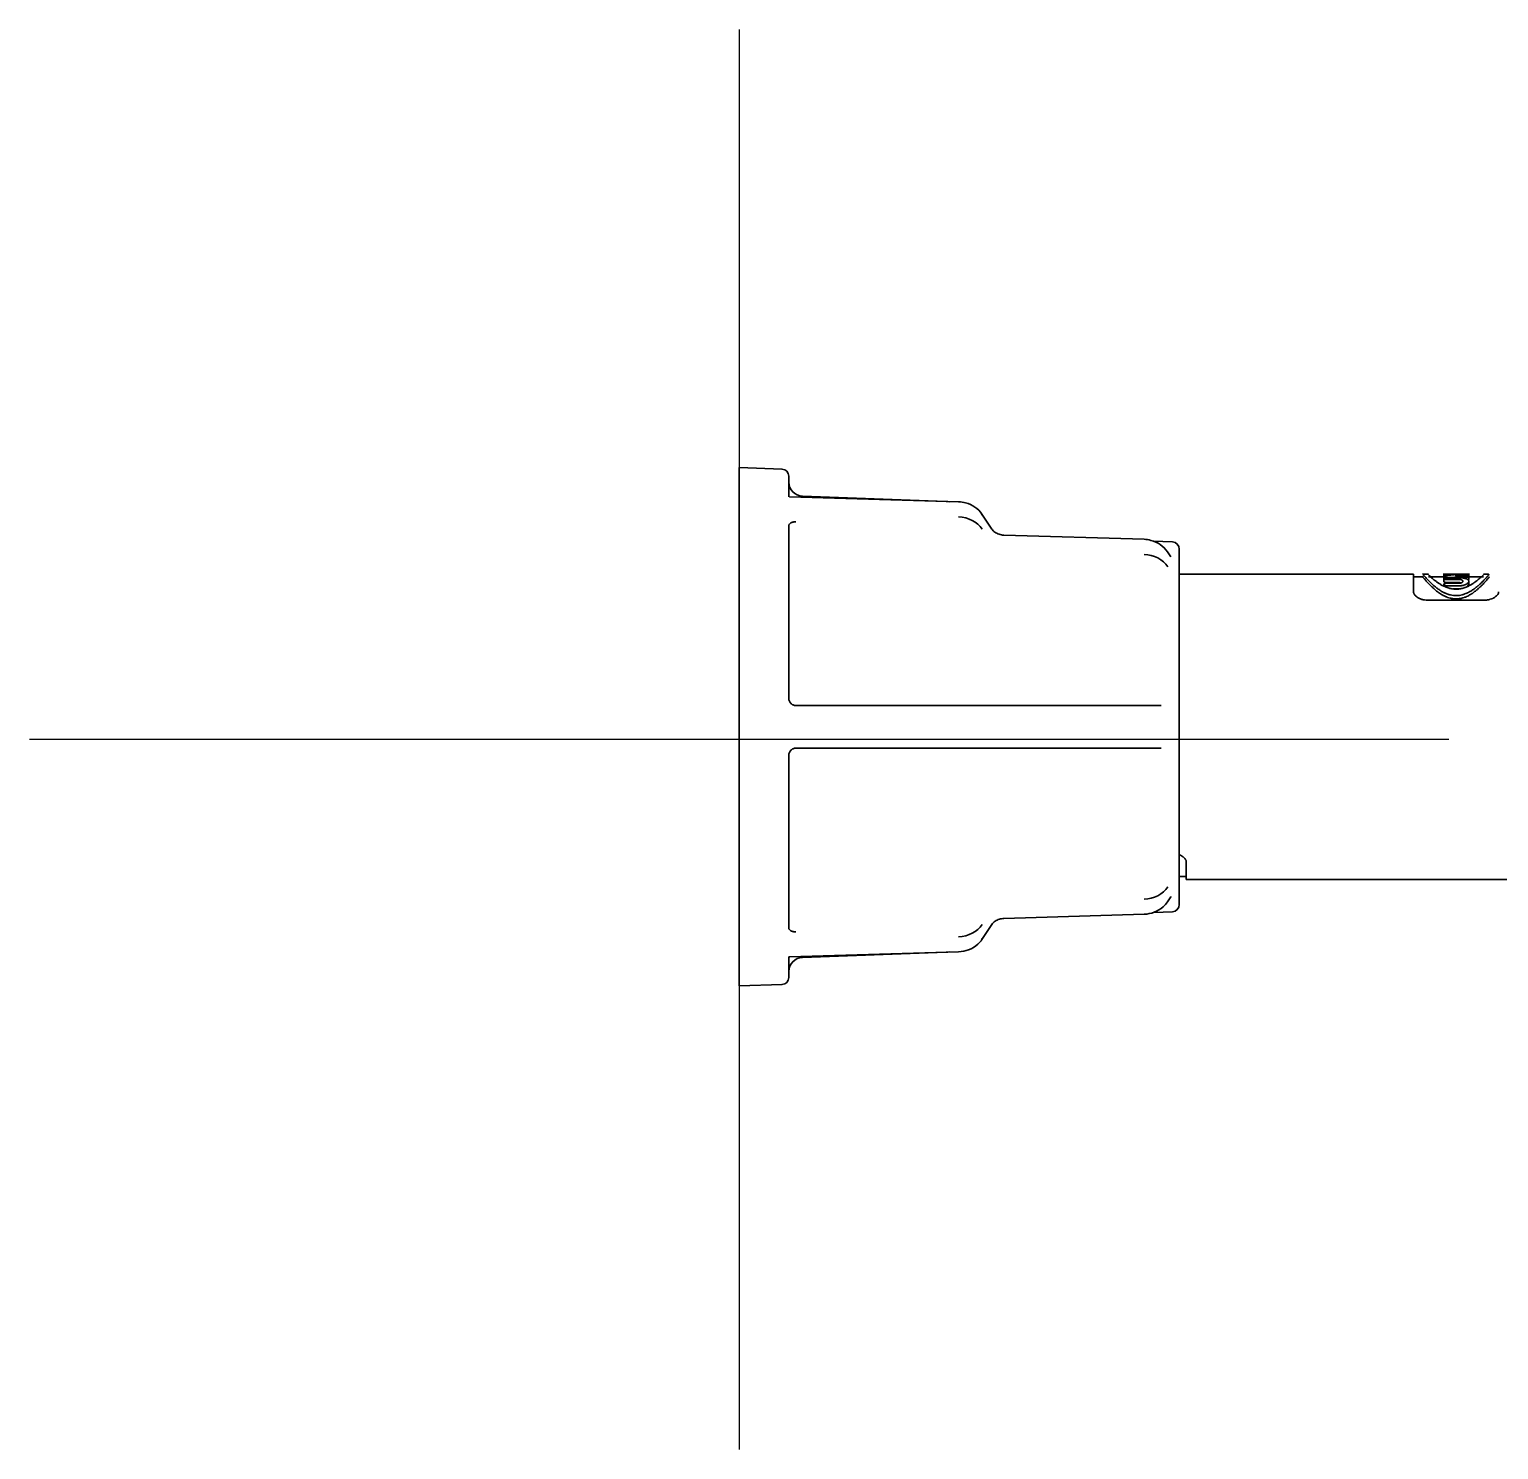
# Model space of a CAD drawing. Header units: inches. Extents: x 885 to 6823, y 710 to 5493.
# Drawn here: x 4063 to 4166.5, y 2226 to 2326 of the extents above; entities that cross this region are included whole.
import ezdxf

# ---------------------------------------------------------------- set-up
doc = ezdxf.new("R2010")
doc.units = ezdxf.units.IN
doc.layers.add('1', color=7, linetype='Continuous', true_color=0xffffff)

# ---------------------------------------------------------------- blocks, each defined once
blk = doc.blocks.new('A$C773D0E90')
at = {"color": 4}
for p, q in [((0, 50), (0, -50)), ((-50, 0), (50, 0))]:
    blk.add_line(p, q, dxfattribs=at)

msp = doc.modelspace()

# ---------------------------------------------------------------- linework, layer by layer
at = {"layer": '1', "color": 7, "linetype": 'Continuous', "lineweight": 35}
for p, q in [((4113.04, 2258.61), (4113.04, 2295.11)), ((4116.06, 2295), (4113.04, 2295.11)), ((4116.54, 2294.5), (4116.54, 2293.04)), ((4116.58, 2293.06), (4116.54, 2293.09)), ((4128.5, 2292.7), (4116.58, 2293.06)), ((4127.63, 2292.73), (4117.5, 2293.09)), ((4130.16, 2291.76), (4130.14, 2291.82)), ((4130.84, 2290.78), (4130.14, 2291.82)), ((4116.54, 2278.86), (4116.54, 2291.04)), ((4141.56, 2290.06), (4131.69, 2290.35)), ((4143.56, 2289.87), (4142.2, 2289.92)), ((4143.23, 2289.12), (4143.21, 2289.18)), ((4143.45, 2288.82), (4143.21, 2289.18)), ((4143.46, 2288.82), (4143.45, 2288.82)), ((4144.04, 2289.37), (4144.04, 2264.34)), ((4160.54, 2287.61), (4144.04, 2287.61)), ((4160.54, 2287.61), (4160.54, 2286.37)), ((4161.26, 2287.41), (4160.54, 2287.41)), ((4161.61, 2287.61), (4161.2, 2287.61)), ((4162.67, 2287.41), (4161.61, 2287.41)), ((4162.67, 2287.66), (4162.67, 2287.59)), ((4162.67, 2287.59), (4162.67, 2287.43)), ((4162.67, 2287.43), (4162.67, 2287.3)), ((4164.19, 2287.6), (4162.91, 2287.6)), ((4162.91, 2287.57), (4163.57, 2287.57)), ((4162.92, 2287.38), (4164.21, 2287.38)), ((4164.18, 2287.61), (4162.93, 2287.61)), ((4163.43, 2287.6), (4163.69, 2287.6)), ((4164.21, 2287.47), (4163.56, 2287.47)), ((4164.44, 2287.59), (4164.44, 2287.66)), ((4164.44, 2287.43), (4164.44, 2287.59)), ((4164.44, 2287.23), (4164.44, 2287.43)), ((4165.48, 2287.41), (4164.44, 2287.41)), ((4165.82, 2287.61), (4165.47, 2287.61)), ((4162.67, 2287.29), (4162.67, 2287.08)), ((4162.67, 2286.88), (4162.67, 2286.77)), ((4163.82, 2287.34), (4162.91, 2287.34)), ((4162.91, 2287.23), (4163.8, 2287.23)), ((4163.8, 2287.02), (4162.91, 2287.02)), ((4163.8, 2286.97), (4162.91, 2286.97)), ((4162.91, 2286.79), (4163.82, 2286.79)), ((4163.79, 2286.57), (4163.33, 2286.57)), ((4163.93, 2287), (4163.8, 2287.02)), ((4164.44, 2286.9), (4164.35, 2286.73)), ((4164.44, 2286.9), (4164.44, 2287.11)), ((4165.54, 2285.78), (4161.54, 2285.78)), ((4117.04, 2278.36), (4128.48, 2278.36)), ((4128.48, 2278.36), (4129.73, 2278.36)), ((4129.73, 2278.36), (4130.42, 2278.36)), ((4130.21, 2278.36), (4130.29, 2278.36)), ((4130.42, 2278.36), (4131.67, 2278.36)), ((4131.67, 2278.36), (4141.55, 2278.36)), ((4141.55, 2278.36), (4142.76, 2278.36)), ((4128.48, 2275.36), (4117.04, 2275.36)), ((4128.48, 2275.36), (4129.73, 2275.36)), ((4129.73, 2275.36), (4130.42, 2275.36)), ((4130.3, 2275.36), (4130.21, 2275.36)), ((4130.42, 2275.36), (4131.67, 2275.36)), ((4131.67, 2275.36), (4141.55, 2275.36)), ((4141.55, 2275.36), (4142.76, 2275.36)), ((4116.54, 2262.67), (4116.54, 2274.86)), ((4144.54, 2267.34), (4144.54, 2266.11)), ((4144.04, 2266.31), (4144.54, 2266.31)), ((4144.54, 2266.11), (4169.54, 2266.11)), ((4143.21, 2264.53), (4143.45, 2264.89)), ((4143.21, 2264.53), (4143.23, 2264.59)), ((4143.45, 2264.89), (4143.46, 2264.9)), ((4131.69, 2263.36), (4141.56, 2263.66)), ((4142.26, 2263.79), (4143.56, 2263.84)), ((4130.14, 2261.89), (4130.84, 2262.93)), ((4130.14, 2261.89), (4130.16, 2261.95)), ((4116.53, 2260.63), (4116.58, 2260.65)), ((4116.54, 2259.21), (4116.54, 2260.67)), ((4116.58, 2260.66), (4128.5, 2261.02)), ((4117.5, 2260.62), (4127.63, 2260.98)), ((4113.04, 2258.61), (4116.06, 2258.71))]:
    msp.add_line(p, q, dxfattribs=at)
for centre, radius, start, end in [((4116.04, 2294.5), 0.5, 0, 88), ((4117.54, 2294.09), 1, 180, 268), ((4127.54, 2290.23), 2.5, 82.6246, 88), ((4143.54, 2289.37), 0.5, 0, 88), ((4143.54, 2264.34), 0.5, 272, 0), ((4117.54, 2259.62), 1, 92, 180), ((4127.54, 2263.48), 2.5, 272, 277.3754), ((4116.04, 2259.21), 0.5, 272, 0)]:
    msp.add_arc(centre, radius, start, end, dxfattribs=at)
for centre, major_axis, ratio, start_param, end_param in [((4128.43, 2289.9), (-2, 0), 0.866025, 3.665191, 4.677482), ((4141.5, 2287.26), (-2, 0), 0.866025, 3.665191, 4.677482), ((4164.65, 2276.86), (11.68, 0), 0.92076, 1.660733, 1.734392), ((4165.27, 2276.86), (11.68, 0), 0.92076, 1.648723, 1.721343), ((4141.5, 2266.45), (-2, 0), 0.866025, 1.605703, 2.617994), ((4128.43, 2263.81), (-2, 0), 0.866025, 1.605703, 2.617994)]:
    msp.add_ellipse(centre, major_axis=major_axis, ratio=ratio, start_param=start_param, end_param=end_param, dxfattribs=at)
for points, knots in [([(4130.14, 2291.82), (4130.01, 2292.03), (4129.68, 2292.36), (4129.07, 2292.63), (4128.67, 2292.69), (4128.5, 2292.7)], [0, 0, 0, 0, 0.375941, 0.748699, 1, 1, 1, 1]), ([(4117.04, 2291.29), (4117.01, 2291.29), (4116.97, 2291.29), (4116.91, 2291.28), (4116.88, 2291.28), (4116.82, 2291.26), (4116.79, 2291.25), (4116.73, 2291.24), (4116.71, 2291.23), (4116.66, 2291.2), (4116.64, 2291.19), (4116.61, 2291.16), (4116.59, 2291.15), (4116.57, 2291.12), (4116.56, 2291.1), (4116.54, 2291.07), (4116.54, 2291.05), (4116.54, 2291.04)], [0, 0, 0, 0, 0.125, 0.125, 0.25, 0.25, 0.375, 0.375, 0.5, 0.5, 0.625, 0.625, 0.75, 0.75, 0.875, 0.875, 1, 1, 1, 1]), ([(4131.69, 2290.35), (4131.57, 2290.36), (4131.34, 2290.4), (4131.03, 2290.56), (4130.9, 2290.7), (4130.84, 2290.78)], [0, 0, 0, 0, 0.323398, 0.659634, 1, 1, 1, 1]), ([(4143.21, 2289.18), (4143.07, 2289.39), (4142.74, 2289.72), (4142.13, 2289.99), (4141.73, 2290.05), (4141.56, 2290.06)], [0, 0, 0, 0, 0.375941, 0.748699, 1, 1, 1, 1]), ([(4161.2, 2287.61), (4161.2, 2287.61), (4161.2, 2287.61), (4161.2, 2287.61), (4161.21, 2287.59), (4161.24, 2287.55), (4161.27, 2287.52), (4161.34, 2287.44), (4161.39, 2287.38), (4161.46, 2287.31), (4161.47, 2287.29), (4161.5, 2287.26), (4161.52, 2287.24), (4161.57, 2287.19), (4161.61, 2287.15), (4161.68, 2287.07), (4161.73, 2287.03), (4161.82, 2286.94), (4161.86, 2286.9), (4161.97, 2286.8), (4162.03, 2286.75), (4162.1, 2286.69), (4162.12, 2286.68), (4162.15, 2286.65), (4162.17, 2286.64), (4162.22, 2286.6), (4162.25, 2286.58), (4162.32, 2286.53), (4162.36, 2286.5), (4162.44, 2286.45), (4162.48, 2286.42), (4162.57, 2286.37), (4162.61, 2286.35), (4162.68, 2286.31), (4162.71, 2286.3), (4162.76, 2286.28), (4162.78, 2286.27), (4162.86, 2286.23), (4162.92, 2286.21), (4163, 2286.18), (4163.03, 2286.17), (4163.08, 2286.16), (4163.09, 2286.16), (4163.13, 2286.15), (4163.14, 2286.14), (4163.22, 2286.13), (4163.29, 2286.11), (4163.43, 2286.1), (4163.5, 2286.1), (4163.6, 2286.1), (4163.63, 2286.1), (4163.69, 2286.1), (4163.7, 2286.1), (4163.74, 2286.11), (4163.76, 2286.11), (4163.84, 2286.12), (4163.91, 2286.14), (4163.98, 2286.16), (4164, 2286.16), (4164.03, 2286.17), (4164.04, 2286.17), (4164.09, 2286.19), (4164.12, 2286.2), (4164.2, 2286.23), (4164.26, 2286.25), (4164.32, 2286.28), (4164.33, 2286.28), (4164.36, 2286.29), (4164.37, 2286.3), (4164.41, 2286.32), (4164.43, 2286.33), (4164.5, 2286.37), (4164.54, 2286.39), (4164.63, 2286.44), (4164.67, 2286.47), (4164.74, 2286.52), (4164.78, 2286.54), (4164.89, 2286.62), (4164.95, 2286.67), (4165.03, 2286.73), (4165.04, 2286.74), (4165.07, 2286.77), (4165.08, 2286.78), (4165.13, 2286.82), (4165.15, 2286.84), (4165.23, 2286.91), (4165.28, 2286.96), (4165.37, 2287.04), (4165.41, 2287.08), (4165.48, 2287.16), (4165.52, 2287.2), (4165.58, 2287.27), (4165.61, 2287.3), (4165.67, 2287.36), (4165.69, 2287.39), (4165.73, 2287.42), (4165.74, 2287.44), (4165.76, 2287.46), (4165.77, 2287.47), (4165.77, 2287.48), (4165.81, 2287.52), (4165.84, 2287.55), (4165.87, 2287.6), (4165.88, 2287.61), (4165.88, 2287.61)], [0, 0, 0, 0, 0.000593, 0.000593, 0.063062, 0.063062, 0.125531, 0.125531, 0.188, 0.188, 0.203617, 0.203617, 0.219234, 0.219234, 0.250469, 0.250469, 0.281703, 0.281703, 0.312937, 0.312937, 0.344172, 0.344172, 0.35198, 0.35198, 0.359789, 0.359789, 0.375406, 0.375406, 0.391023, 0.391023, 0.40664, 0.40664, 0.422258, 0.422258, 0.430066, 0.430066, 0.437875, 0.437875, 0.453492, 0.453492, 0.461301, 0.461301, 0.465205, 0.465205, 0.469109, 0.469109, 0.484726, 0.484726, 0.500344, 0.500344, 0.508152, 0.508152, 0.512056, 0.512056, 0.515961, 0.515961, 0.531578, 0.531578, 0.535482, 0.535482, 0.539387, 0.539387, 0.547195, 0.547195, 0.562812, 0.562812, 0.566717, 0.566717, 0.570621, 0.570621, 0.57843, 0.57843, 0.594047, 0.594047, 0.609664, 0.609664, 0.625281, 0.625281, 0.656515, 0.656515, 0.664324, 0.664324, 0.672133, 0.672133, 0.68775, 0.68775, 0.718984, 0.718984, 0.750219, 0.750219, 0.781453, 0.781453, 0.812687, 0.812687, 0.843922, 0.843922, 0.859539, 0.867348, 0.867348, 0.875156, 0.875156, 0.937625, 0.937625, 1, 1, 1, 1]), ([(4165.88, 2287.41), (4165.88, 2287.41), (4165.88, 2287.41), (4165.87, 2287.39), (4165.85, 2287.36), (4165.84, 2287.35), (4165.82, 2287.32), (4165.81, 2287.32), (4165.79, 2287.3), (4165.78, 2287.29), (4165.74, 2287.23), (4165.69, 2287.18), (4165.61, 2287.09), (4165.58, 2287.05), (4165.51, 2286.98), (4165.48, 2286.94), (4165.4, 2286.86), (4165.36, 2286.82), (4165.29, 2286.75), (4165.27, 2286.73), (4165.22, 2286.69), (4165.19, 2286.66), (4165.11, 2286.59), (4165.06, 2286.54), (4164.94, 2286.44), (4164.87, 2286.39), (4164.76, 2286.31), (4164.73, 2286.28), (4164.67, 2286.24), (4164.65, 2286.23), (4164.61, 2286.2), (4164.59, 2286.19), (4164.52, 2286.15), (4164.48, 2286.13), (4164.39, 2286.08), (4164.34, 2286.05), (4164.26, 2286.02), (4164.23, 2286.01), (4164.19, 2285.99), (4164.18, 2285.99), (4164.15, 2285.98), (4164.14, 2285.97), (4164.06, 2285.95), (4164, 2285.93), (4163.91, 2285.9), (4163.88, 2285.9), (4163.83, 2285.89), (4163.81, 2285.89), (4163.78, 2285.88), (4163.76, 2285.88), (4163.71, 2285.87), (4163.66, 2285.87), (4163.61, 2285.86), (4163.57, 2285.86), (4163.55, 2285.86), (4163.47, 2285.86), (4163.4, 2285.87), (4163.31, 2285.88), (4163.29, 2285.88), (4163.26, 2285.89), (4163.24, 2285.89), (4163.19, 2285.9), (4163.16, 2285.91), (4163.07, 2285.93), (4163.01, 2285.95), (4162.92, 2285.98), (4162.9, 2285.99), (4162.84, 2286.01), (4162.81, 2286.02), (4162.74, 2286.06), (4162.69, 2286.08), (4162.62, 2286.12), (4162.6, 2286.13), (4162.55, 2286.16), (4162.53, 2286.17), (4162.47, 2286.21), (4162.42, 2286.23), (4162.35, 2286.29), (4162.31, 2286.31), (4162.2, 2286.39), (4162.14, 2286.44), (4162.05, 2286.52), (4162.02, 2286.54), (4161.98, 2286.58), (4161.96, 2286.59), (4161.94, 2286.62), (4161.92, 2286.63), (4161.86, 2286.69), (4161.81, 2286.74), (4161.72, 2286.82), (4161.68, 2286.87), (4161.6, 2286.95), (4161.56, 2286.98), (4161.5, 2287.06), (4161.47, 2287.09), (4161.39, 2287.18), (4161.34, 2287.23), (4161.3, 2287.29), (4161.29, 2287.3), (4161.27, 2287.32), (4161.26, 2287.33), (4161.24, 2287.35), (4161.23, 2287.36), (4161.21, 2287.39), (4161.2, 2287.41), (4161.2, 2287.41), (4161.2, 2287.41), (4161.2, 2287.41)], [0, 0, 0, 0, 0.000156, 0.062635, 0.062635, 0.093874, 0.093874, 0.109494, 0.109494, 0.125113, 0.125113, 0.187592, 0.187592, 0.218831, 0.218831, 0.25007, 0.25007, 0.28131, 0.28131, 0.296929, 0.296929, 0.312549, 0.312549, 0.343788, 0.343788, 0.375027, 0.375027, 0.390647, 0.390647, 0.398457, 0.398457, 0.406267, 0.406267, 0.421886, 0.421886, 0.437506, 0.437506, 0.445316, 0.445316, 0.449221, 0.449221, 0.453125, 0.453125, 0.468745, 0.468745, 0.476555, 0.476555, 0.48046, 0.48046, 0.484365, 0.484365, 0.492175, 0.496079, 0.496079, 0.499984, 0.499984, 0.515604, 0.515604, 0.519509, 0.519509, 0.523414, 0.523414, 0.531224, 0.531224, 0.546843, 0.546843, 0.554653, 0.554653, 0.562463, 0.562463, 0.578083, 0.578083, 0.585892, 0.585892, 0.593702, 0.593702, 0.609322, 0.609322, 0.624941, 0.624941, 0.656181, 0.656181, 0.6718, 0.6718, 0.67961, 0.67961, 0.68742, 0.68742, 0.718659, 0.718659, 0.749898, 0.749898, 0.781138, 0.781138, 0.812377, 0.812377, 0.874856, 0.874856, 0.890475, 0.890475, 0.906095, 0.906095, 0.937334, 0.937334, 0.999813, 0.999813, 1, 1, 1, 1]), ([(4165.52, 2287.61), (4165.52, 2287.61), (4165.52, 2287.6), (4165.5, 2287.58), (4165.48, 2287.56), (4165.46, 2287.55), (4165.45, 2287.53), (4165.44, 2287.53), (4165.41, 2287.49), (4165.37, 2287.45), (4165.28, 2287.37), (4165.22, 2287.32), (4165.13, 2287.24), (4165.09, 2287.21), (4165.04, 2287.16), (4165.02, 2287.15), (4164.97, 2287.12), (4164.95, 2287.1), (4164.89, 2287.05), (4164.84, 2287.02), (4164.74, 2286.95), (4164.68, 2286.91), (4164.59, 2286.86), (4164.56, 2286.84), (4164.51, 2286.81), (4164.49, 2286.8), (4164.46, 2286.79), (4164.44, 2286.78), (4164.39, 2286.75), (4164.35, 2286.73), (4164.27, 2286.7), (4164.23, 2286.68), (4164.16, 2286.66), (4164.13, 2286.65), (4164.09, 2286.64), (4164.07, 2286.63), (4164.06, 2286.63), (4164, 2286.61), (4163.95, 2286.6), (4163.87, 2286.58), (4163.83, 2286.58), (4163.79, 2286.57), (4163.76, 2286.57), (4163.75, 2286.56), (4163.67, 2286.56), (4163.62, 2286.55), (4163.53, 2286.55), (4163.5, 2286.55), (4163.44, 2286.55), (4163.41, 2286.56), (4163.33, 2286.56), (4163.27, 2286.57), (4163.21, 2286.58), (4163.19, 2286.59), (4163.17, 2286.59), (4163.15, 2286.59), (4163.11, 2286.6), (4163.09, 2286.61), (4163.02, 2286.63), (4162.97, 2286.64), (4162.9, 2286.67), (4162.88, 2286.67), (4162.84, 2286.69), (4162.82, 2286.7), (4162.76, 2286.72), (4162.72, 2286.74), (4162.64, 2286.78), (4162.61, 2286.79), (4162.54, 2286.83), (4162.51, 2286.85), (4162.45, 2286.88), (4162.42, 2286.9), (4162.36, 2286.94), (4162.33, 2286.95), (4162.28, 2286.99), (4162.26, 2287.01), (4162.21, 2287.04), (4162.18, 2287.06), (4162.12, 2287.11), (4162.07, 2287.14), (4162, 2287.2), (4161.96, 2287.23), (4161.86, 2287.31), (4161.81, 2287.36), (4161.74, 2287.43), (4161.72, 2287.45), (4161.69, 2287.48), (4161.68, 2287.48), (4161.66, 2287.5), (4161.65, 2287.51), (4161.61, 2287.55), (4161.59, 2287.57), (4161.56, 2287.6), (4161.56, 2287.61), (4161.55, 2287.61), (4161.55, 2287.61), (4161.55, 2287.61)], [0, 0, 0, 0, 0.061549, 0.061549, 0.092792, 0.108414, 0.108414, 0.124035, 0.124035, 0.186522, 0.186522, 0.249008, 0.249008, 0.280251, 0.280251, 0.295873, 0.295873, 0.311494, 0.311494, 0.342738, 0.342738, 0.373981, 0.373981, 0.389602, 0.389602, 0.397413, 0.397413, 0.405224, 0.405224, 0.420845, 0.420845, 0.436467, 0.436467, 0.444278, 0.448183, 0.448183, 0.452089, 0.452089, 0.46771, 0.46771, 0.475521, 0.479426, 0.479426, 0.483332, 0.483332, 0.498953, 0.498953, 0.506764, 0.506764, 0.514575, 0.514575, 0.530197, 0.530197, 0.534102, 0.534102, 0.538007, 0.538007, 0.545818, 0.545818, 0.56144, 0.56144, 0.56925, 0.56925, 0.577061, 0.577061, 0.592683, 0.592683, 0.608304, 0.608304, 0.623926, 0.623926, 0.639548, 0.639548, 0.655169, 0.655169, 0.670791, 0.670791, 0.686412, 0.686412, 0.717656, 0.717656, 0.748899, 0.748899, 0.811385, 0.811385, 0.842628, 0.842628, 0.85825, 0.85825, 0.873871, 0.873871, 0.936358, 0.936358, 0.998844, 0.998844, 1, 1, 1, 1]), ([(4162.91, 2287.6), (4162.89, 2287.6), (4162.88, 2287.6), (4162.86, 2287.6), (4162.85, 2287.6), (4162.83, 2287.6), (4162.83, 2287.6), (4162.81, 2287.6), (4162.79, 2287.6), (4162.77, 2287.6), (4162.75, 2287.6), (4162.73, 2287.59), (4162.72, 2287.59), (4162.71, 2287.59), (4162.71, 2287.59), (4162.7, 2287.59), (4162.69, 2287.59), (4162.69, 2287.59), (4162.68, 2287.59), (4162.68, 2287.59), (4162.68, 2287.59), (4162.67, 2287.59), (4162.67, 2287.59), (4162.68, 2287.59), (4162.68, 2287.58), (4162.68, 2287.58), (4162.68, 2287.58), (4162.69, 2287.58), (4162.7, 2287.58), (4162.7, 2287.58), (4162.71, 2287.58), (4162.71, 2287.58), (4162.72, 2287.58), (4162.73, 2287.58), (4162.75, 2287.57), (4162.77, 2287.57), (4162.79, 2287.57), (4162.79, 2287.57), (4162.81, 2287.57), (4162.81, 2287.57), (4162.83, 2287.57), (4162.85, 2287.57), (4162.88, 2287.57), (4162.89, 2287.57), (4162.91, 2287.57)], [0, 0, 0, 0, 0.0625, 0.0625, 0.09375, 0.09375, 0.125, 0.125, 0.1875, 0.1875, 0.25, 0.25, 0.3125, 0.3125, 0.34375, 0.34375, 0.375, 0.40625, 0.40625, 0.4375, 0.4375, 0.5, 0.5, 0.53125, 0.53125, 0.5625, 0.5625, 0.625, 0.625, 0.65625, 0.65625, 0.6875, 0.6875, 0.75, 0.75, 0.8125, 0.8125, 0.84375, 0.84375, 0.875, 0.875, 0.9375, 0.9375, 1, 1, 1, 1]), ([(4162.75, 2287.46), (4162.74, 2287.46), (4162.72, 2287.46), (4162.7, 2287.45), (4162.7, 2287.45), (4162.7, 2287.45), (4162.69, 2287.45), (4162.69, 2287.44), (4162.68, 2287.44), (4162.68, 2287.44), (4162.68, 2287.44), (4162.67, 2287.43), (4162.67, 2287.43), (4162.68, 2287.43), (4162.68, 2287.43), (4162.68, 2287.42), (4162.68, 2287.42), (4162.68, 2287.42), (4162.69, 2287.41), (4162.7, 2287.41), (4162.71, 2287.41), (4162.72, 2287.4), (4162.73, 2287.4), (4162.74, 2287.4), (4162.76, 2287.4), (4162.77, 2287.39), (4162.79, 2287.39), (4162.8, 2287.39), (4162.82, 2287.39), (4162.82, 2287.39), (4162.83, 2287.39), (4162.84, 2287.39), (4162.87, 2287.38), (4162.89, 2287.38), (4162.92, 2287.38)], [0, 0, 0, 0, 0.125, 0.125, 0.15625, 0.15625, 0.1875, 0.1875, 0.25, 0.25, 0.3125, 0.3125, 0.375, 0.375, 0.40625, 0.40625, 0.4375, 0.4375, 0.5, 0.5625, 0.5625, 0.625, 0.625, 0.6875, 0.6875, 0.75, 0.75, 0.8125, 0.8125, 0.84375, 0.84375, 0.875, 0.875, 1, 1, 1, 1]), ([(4162.93, 2287.61), (4162.94, 2287.61), (4162.98, 2287.61), (4163.02, 2287.61), (4163.05, 2287.6), (4163.06, 2287.6), (4163.09, 2287.6), (4163.1, 2287.6), (4163.16, 2287.6), (4163.21, 2287.6), (4163.27, 2287.6), (4163.29, 2287.6), (4163.32, 2287.6), (4163.33, 2287.6), (4163.37, 2287.6), (4163.4, 2287.6), (4163.43, 2287.6)], [0, 0, 0, 0, 0.115566, 0.262972, 0.262972, 0.336675, 0.336675, 0.410377, 0.410377, 0.705189, 0.705189, 0.778892, 0.778892, 0.852594, 0.852594, 1, 1, 1, 1]), ([(4163.56, 2287.47), (4163.55, 2287.47), (4163.54, 2287.47), (4163.53, 2287.47), (4163.53, 2287.47), (4163.52, 2287.47), (4163.52, 2287.47), (4163.51, 2287.47), (4163.51, 2287.47), (4163.5, 2287.48), (4163.5, 2287.48), (4163.5, 2287.48), (4163.5, 2287.48), (4163.5, 2287.48), (4163.51, 2287.48), (4163.51, 2287.48), (4163.51, 2287.48), (4163.51, 2287.48), (4163.52, 2287.48), (4163.52, 2287.48)], [0, 0, 0, 0, 0.125, 0.125, 0.25, 0.25, 0.375, 0.375, 0.5, 0.5, 0.625, 0.625, 0.75, 0.75, 0.8125, 0.8125, 0.875, 0.875, 1, 1, 1, 1]), ([(4163.57, 2287.57), (4163.58, 2287.57), (4163.58, 2287.57), (4163.59, 2287.57), (4163.6, 2287.57), (4163.6, 2287.57), (4163.61, 2287.57), (4163.61, 2287.57), (4163.62, 2287.57), (4163.62, 2287.57), (4163.62, 2287.57), (4163.62, 2287.57), (4163.62, 2287.56), (4163.62, 2287.56), (4163.62, 2287.56), (4163.62, 2287.56), (4163.62, 2287.56), (4163.61, 2287.56), (4163.61, 2287.56), (4163.61, 2287.56)], [0, 0, 0, 0, 0.125, 0.125, 0.25, 0.25, 0.375, 0.375, 0.5, 0.5, 0.625, 0.625, 0.75, 0.75, 0.8125, 0.8125, 0.875, 0.875, 1, 1, 1, 1]), ([(4163.69, 2287.6), (4163.75, 2287.6), (4163.8, 2287.6), (4163.87, 2287.6), (4163.88, 2287.6), (4163.91, 2287.6), (4163.92, 2287.6), (4163.96, 2287.6), (4163.98, 2287.6), (4164.03, 2287.6), (4164.05, 2287.6), (4164.09, 2287.61), (4164.1, 2287.61), (4164.12, 2287.61), (4164.13, 2287.61), (4164.16, 2287.61), (4164.17, 2287.61), (4164.19, 2287.61)], [0, 0, 0, 0, 0.295639, 0.295639, 0.369549, 0.369549, 0.443459, 0.443459, 0.591279, 0.591279, 0.739098, 0.739098, 0.813008, 0.813008, 0.886918, 0.886918, 1, 1, 1, 1]), ([(4164.36, 2287.57), (4164.38, 2287.57), (4164.4, 2287.58), (4164.41, 2287.58), (4164.41, 2287.58), (4164.42, 2287.58), (4164.42, 2287.58), (4164.43, 2287.58), (4164.43, 2287.58), (4164.44, 2287.58), (4164.44, 2287.58), (4164.44, 2287.59), (4164.44, 2287.59), (4164.44, 2287.59), (4164.44, 2287.59), (4164.44, 2287.59), (4164.44, 2287.59), (4164.43, 2287.59), (4164.43, 2287.59), (4164.42, 2287.59), (4164.4, 2287.59), (4164.4, 2287.59), (4164.38, 2287.59), (4164.37, 2287.59), (4164.36, 2287.6), (4164.35, 2287.6), (4164.34, 2287.6), (4164.33, 2287.6), (4164.31, 2287.6), (4164.29, 2287.6), (4164.28, 2287.6), (4164.24, 2287.6), (4164.22, 2287.6), (4164.19, 2287.6)], [0, 0, 0, 0, 0.125, 0.125, 0.15625, 0.15625, 0.1875, 0.1875, 0.25, 0.25, 0.3125, 0.3125, 0.375, 0.375, 0.40625, 0.40625, 0.4375, 0.4375, 0.5, 0.5625, 0.5625, 0.625, 0.625, 0.6875, 0.6875, 0.71875, 0.71875, 0.75, 0.8125, 0.8125, 0.875, 0.875, 1, 1, 1, 1]), ([(4164.21, 2287.38), (4164.22, 2287.38), (4164.24, 2287.38), (4164.26, 2287.38), (4164.27, 2287.39), (4164.28, 2287.39), (4164.29, 2287.39), (4164.31, 2287.39), (4164.33, 2287.39), (4164.34, 2287.39), (4164.35, 2287.39), (4164.36, 2287.4), (4164.37, 2287.4), (4164.38, 2287.4), (4164.39, 2287.4), (4164.41, 2287.41), (4164.42, 2287.41), (4164.43, 2287.41), (4164.43, 2287.42), (4164.43, 2287.42), (4164.44, 2287.42), (4164.44, 2287.42), (4164.44, 2287.43), (4164.44, 2287.43), (4164.44, 2287.43), (4164.43, 2287.44), (4164.43, 2287.44), (4164.42, 2287.45), (4164.42, 2287.45), (4164.41, 2287.45), (4164.41, 2287.45), (4164.39, 2287.45), (4164.39, 2287.46), (4164.36, 2287.46), (4164.35, 2287.46), (4164.33, 2287.46), (4164.33, 2287.46), (4164.31, 2287.47), (4164.3, 2287.47), (4164.28, 2287.47), (4164.27, 2287.47), (4164.24, 2287.47), (4164.22, 2287.47), (4164.21, 2287.47)], [0, 0, 0, 0, 0.0625, 0.0625, 0.09375, 0.09375, 0.125, 0.125, 0.1875, 0.1875, 0.21875, 0.21875, 0.25, 0.25, 0.3125, 0.3125, 0.375, 0.375, 0.40625, 0.40625, 0.4375, 0.4375, 0.5, 0.5, 0.5625, 0.5625, 0.625, 0.625, 0.65625, 0.65625, 0.6875, 0.6875, 0.75, 0.75, 0.8125, 0.8125, 0.84375, 0.84375, 0.875, 0.875, 0.9375, 0.9375, 1, 1, 1, 1]), ([(4161.54, 2285.78), (4161.47, 2285.78), (4161.4, 2285.78), (4161.31, 2285.79), (4161.3, 2285.8), (4161.26, 2285.8), (4161.25, 2285.8), (4161.2, 2285.82), (4161.16, 2285.82), (4161.1, 2285.84), (4161.07, 2285.85), (4161.03, 2285.87), (4161.01, 2285.87), (4160.98, 2285.89), (4160.97, 2285.89), (4160.9, 2285.92), (4160.85, 2285.95), (4160.8, 2285.99), (4160.79, 2285.99), (4160.77, 2286.01), (4160.76, 2286.02), (4160.73, 2286.04), (4160.71, 2286.06), (4160.66, 2286.1), (4160.63, 2286.14), (4160.6, 2286.19), (4160.59, 2286.2), (4160.57, 2286.24), (4160.56, 2286.26), (4160.55, 2286.31), (4160.54, 2286.34), (4160.54, 2286.37)], [0, 0, 0, 0, 0.125, 0.125, 0.15625, 0.15625, 0.1875, 0.1875, 0.25, 0.25, 0.3125, 0.3125, 0.34375, 0.34375, 0.375, 0.375, 0.5, 0.5, 0.53125, 0.53125, 0.5625, 0.5625, 0.625, 0.625, 0.75, 0.75, 0.8125, 0.8125, 0.875, 0.875, 1, 1, 1, 1]), ([(4162.91, 2287.34), (4162.89, 2287.34), (4162.88, 2287.34), (4162.86, 2287.34), (4162.85, 2287.34), (4162.83, 2287.34), (4162.83, 2287.34), (4162.8, 2287.34), (4162.79, 2287.34), (4162.77, 2287.33), (4162.76, 2287.33), (4162.75, 2287.33), (4162.75, 2287.33), (4162.73, 2287.33), (4162.72, 2287.32), (4162.7, 2287.32), (4162.7, 2287.31), (4162.69, 2287.31), (4162.69, 2287.31), (4162.68, 2287.3), (4162.68, 2287.3), (4162.68, 2287.3), (4162.67, 2287.29), (4162.67, 2287.28), (4162.68, 2287.28), (4162.68, 2287.27), (4162.69, 2287.27), (4162.7, 2287.26), (4162.7, 2287.26), (4162.71, 2287.26), (4162.71, 2287.26), (4162.72, 2287.25), (4162.73, 2287.25), (4162.75, 2287.24), (4162.76, 2287.24), (4162.78, 2287.24), (4162.79, 2287.24), (4162.8, 2287.23), (4162.81, 2287.23), (4162.83, 2287.23), (4162.85, 2287.23), (4162.88, 2287.23), (4162.89, 2287.23), (4162.91, 2287.23)], [0, 0, 0, 0, 0.0625, 0.0625, 0.09375, 0.09375, 0.125, 0.125, 0.1875, 0.1875, 0.21875, 0.21875, 0.25, 0.25, 0.3125, 0.3125, 0.375, 0.375, 0.40625, 0.40625, 0.4375, 0.4375, 0.5, 0.5, 0.5625, 0.5625, 0.625, 0.625, 0.65625, 0.65625, 0.6875, 0.6875, 0.75, 0.75, 0.8125, 0.8125, 0.84375, 0.84375, 0.875, 0.875, 0.9375, 0.9375, 1, 1, 1, 1]), ([(4162.91, 2287.02), (4162.89, 2287.02), (4162.88, 2287.02), (4162.86, 2287.02), (4162.85, 2287.02), (4162.83, 2287.02), (4162.83, 2287.02), (4162.8, 2287.03), (4162.79, 2287.03), (4162.77, 2287.03), (4162.77, 2287.03), (4162.75, 2287.04), (4162.75, 2287.04), (4162.73, 2287.04), (4162.72, 2287.05), (4162.71, 2287.05), (4162.7, 2287.06), (4162.69, 2287.06), (4162.69, 2287.06), (4162.68, 2287.07), (4162.68, 2287.07), (4162.68, 2287.07), (4162.67, 2287.08), (4162.67, 2287.08), (4162.67, 2287.08), (4162.67, 2287.08)], [0, 0, 0, 0, 0.124754, 0.124754, 0.187132, 0.187132, 0.249509, 0.249509, 0.374263, 0.374263, 0.43664, 0.43664, 0.499018, 0.499018, 0.623772, 0.623772, 0.748526, 0.748526, 0.810904, 0.810904, 0.873281, 0.873281, 0.998035, 0.998035, 1, 1, 1, 1]), ([(4162.91, 2286.97), (4162.89, 2286.97), (4162.88, 2286.97), (4162.85, 2286.97), (4162.85, 2286.97), (4162.83, 2286.97), (4162.82, 2286.96), (4162.8, 2286.96), (4162.79, 2286.96), (4162.77, 2286.95), (4162.76, 2286.95), (4162.75, 2286.95), (4162.74, 2286.94), (4162.73, 2286.94), (4162.72, 2286.94), (4162.72, 2286.93), (4162.7, 2286.93), (4162.7, 2286.92), (4162.69, 2286.91), (4162.68, 2286.91), (4162.68, 2286.89), (4162.67, 2286.89), (4162.67, 2286.88), (4162.68, 2286.88), (4162.68, 2286.87), (4162.68, 2286.87), (4162.68, 2286.86), (4162.69, 2286.85), (4162.69, 2286.85), (4162.7, 2286.84), (4162.7, 2286.84), (4162.71, 2286.84), (4162.72, 2286.83), (4162.73, 2286.82), (4162.75, 2286.82), (4162.75, 2286.81), (4162.76, 2286.81), (4162.78, 2286.81), (4162.79, 2286.8), (4162.8, 2286.8), (4162.81, 2286.8), (4162.83, 2286.79), (4162.85, 2286.79), (4162.88, 2286.79), (4162.89, 2286.79), (4162.91, 2286.79)], [0, 0, 0, 0, 0.0625, 0.0625, 0.09375, 0.09375, 0.125, 0.125, 0.1875, 0.1875, 0.21875, 0.21875, 0.25, 0.28125, 0.28125, 0.3125, 0.3125, 0.375, 0.375, 0.4375, 0.4375, 0.5, 0.5, 0.53125, 0.53125, 0.5625, 0.5625, 0.625, 0.625, 0.65625, 0.65625, 0.6875, 0.6875, 0.75, 0.75, 0.78125, 0.78125, 0.8125, 0.84375, 0.84375, 0.875, 0.875, 0.9375, 0.9375, 1, 1, 1, 1]), ([(4163.8, 2287.23), (4163.81, 2287.23), (4163.83, 2287.23), (4163.84, 2287.23), (4163.85, 2287.23), (4163.86, 2287.22), (4163.86, 2287.22), (4163.88, 2287.22), (4163.88, 2287.22), (4163.9, 2287.22), (4163.91, 2287.21), (4163.92, 2287.21), (4163.93, 2287.21), (4163.94, 2287.2), (4163.95, 2287.2), (4163.96, 2287.19), (4163.97, 2287.19), (4163.99, 2287.18), (4163.99, 2287.17), (4164, 2287.16), (4164.01, 2287.15), (4164.02, 2287.13), (4164.02, 2287.12), (4164.02, 2287.09), (4164.02, 2287.08), (4164.01, 2287.06), (4164, 2287.05), (4164, 2287.04), (4163.99, 2287.04), (4163.99, 2287.03), (4163.98, 2287.03), (4163.97, 2287.02), (4163.96, 2287.01), (4163.94, 2287), (4163.93, 2287), (4163.91, 2286.99), (4163.9, 2286.99), (4163.88, 2286.98), (4163.88, 2286.98), (4163.86, 2286.98), (4163.86, 2286.97), (4163.85, 2286.97), (4163.84, 2286.97), (4163.83, 2286.97), (4163.81, 2286.97), (4163.81, 2286.97), (4163.8, 2286.97)], [0, 0, 0, 0, 0.03125, 0.03125, 0.046875, 0.046875, 0.0625, 0.0625, 0.09375, 0.09375, 0.125, 0.125, 0.15625, 0.15625, 0.1875, 0.1875, 0.25, 0.25, 0.3125, 0.3125, 0.375, 0.375, 0.5, 0.5, 0.625, 0.625, 0.6875, 0.6875, 0.71875, 0.71875, 0.75, 0.75, 0.8125, 0.8125, 0.875, 0.875, 0.90625, 0.90625, 0.9375, 0.9375, 0.953125, 0.953125, 0.96875, 0.984375, 0.984375, 1, 1, 1, 1]), ([(4163.82, 2286.79), (4163.85, 2286.79), (4163.87, 2286.79), (4163.91, 2286.79), (4163.92, 2286.79), (4163.95, 2286.8), (4163.96, 2286.8), (4163.99, 2286.8), (4164.02, 2286.81), (4164.05, 2286.81), (4164.06, 2286.82), (4164.08, 2286.82), (4164.09, 2286.83), (4164.14, 2286.84), (4164.18, 2286.85), (4164.22, 2286.87), (4164.23, 2286.88), (4164.24, 2286.88), (4164.25, 2286.89), (4164.27, 2286.9), (4164.28, 2286.91), (4164.32, 2286.93), (4164.34, 2286.94), (4164.37, 2286.97), (4164.38, 2286.98), (4164.39, 2286.99), (4164.4, 2287), (4164.42, 2287.03), (4164.43, 2287.04), (4164.44, 2287.07), (4164.44, 2287.09), (4164.44, 2287.11), (4164.44, 2287.12), (4164.44, 2287.14), (4164.44, 2287.14), (4164.43, 2287.16), (4164.42, 2287.18), (4164.4, 2287.21), (4164.38, 2287.22), (4164.36, 2287.24), (4164.35, 2287.24), (4164.33, 2287.26), (4164.31, 2287.26), (4164.28, 2287.28), (4164.25, 2287.29), (4164.18, 2287.31), (4164.15, 2287.31), (4164.1, 2287.32), (4164.08, 2287.33), (4164.06, 2287.33), (4164.05, 2287.33), (4164.02, 2287.33), (4164, 2287.34), (4163.96, 2287.34), (4163.95, 2287.34), (4163.92, 2287.34), (4163.91, 2287.34), (4163.87, 2287.34), (4163.85, 2287.34), (4163.82, 2287.34)], [0, 0, 0, 0, 0.03125, 0.03125, 0.046875, 0.046875, 0.0625, 0.0625, 0.09375, 0.09375, 0.109375, 0.109375, 0.125, 0.125, 0.1875, 0.1875, 0.203125, 0.203125, 0.21875, 0.21875, 0.25, 0.25, 0.3125, 0.3125, 0.34375, 0.34375, 0.375, 0.375, 0.4375, 0.4375, 0.5, 0.5, 0.53125, 0.53125, 0.5625, 0.5625, 0.625, 0.625, 0.6875, 0.6875, 0.71875, 0.71875, 0.75, 0.75, 0.8125, 0.8125, 0.875, 0.875, 0.890625, 0.890625, 0.90625, 0.90625, 0.9375, 0.9375, 0.953125, 0.953125, 0.96875, 0.96875, 1, 1, 1, 1]), ([(4166.54, 2286.37), (4166.54, 2286.34), (4166.53, 2286.31), (4166.51, 2286.24), (4166.49, 2286.21), (4166.47, 2286.16), (4166.46, 2286.16), (4166.45, 2286.14), (4166.44, 2286.13), (4166.42, 2286.11), (4166.4, 2286.09), (4166.35, 2286.04), (4166.31, 2286.01), (4166.25, 2285.97), (4166.23, 2285.95), (4166.18, 2285.92), (4166.15, 2285.91), (4166.07, 2285.87), (4166.01, 2285.85), (4165.93, 2285.83), (4165.92, 2285.82), (4165.88, 2285.82), (4165.87, 2285.81), (4165.82, 2285.8), (4165.75, 2285.79), (4165.68, 2285.78), (4165.63, 2285.78), (4165.61, 2285.78), (4165.58, 2285.78), (4165.56, 2285.78), (4165.54, 2285.78)], [0, 0, 0, 0, 0.125, 0.125, 0.25, 0.25, 0.28125, 0.28125, 0.3125, 0.3125, 0.375, 0.375, 0.5, 0.5, 0.5625, 0.5625, 0.625, 0.625, 0.75, 0.75, 0.78125, 0.78125, 0.8125, 0.8125, 0.875, 0.9375, 0.9375, 0.96875, 0.96875, 1, 1, 1, 1]), ([(4117.04, 2278.36), (4117.01, 2278.36), (4116.97, 2278.36), (4116.91, 2278.37), (4116.88, 2278.38), (4116.82, 2278.41), (4116.79, 2278.42), (4116.73, 2278.46), (4116.71, 2278.48), (4116.66, 2278.53), (4116.64, 2278.55), (4116.61, 2278.6), (4116.59, 2278.63), (4116.57, 2278.69), (4116.56, 2278.73), (4116.54, 2278.79), (4116.54, 2278.82), (4116.54, 2278.86)], [0, 0, 0, 0, 0.125, 0.125, 0.25, 0.25, 0.375, 0.375, 0.5, 0.5, 0.625, 0.625, 0.75, 0.75, 0.875, 0.875, 1, 1, 1, 1]), ([(4129.96, 2278.36), (4129.97, 2278.36), (4129.99, 2278.36), (4130.04, 2278.36), (4130.08, 2278.36), (4130.13, 2278.36), (4130.14, 2278.36), (4130.18, 2278.36), (4130.19, 2278.36), (4130.21, 2278.36)], [0, 0, 0, 0, 0.162216, 0.162216, 0.581108, 0.581108, 0.790554, 0.790554, 1, 1, 1, 1]), ([(4117.04, 2275.36), (4117.01, 2275.36), (4116.97, 2275.35), (4116.91, 2275.34), (4116.88, 2275.33), (4116.82, 2275.3), (4116.79, 2275.29), (4116.73, 2275.25), (4116.71, 2275.23), (4116.66, 2275.19), (4116.64, 2275.16), (4116.61, 2275.11), (4116.59, 2275.08), (4116.57, 2275.02), (4116.56, 2274.99), (4116.54, 2274.92), (4116.54, 2274.89), (4116.54, 2274.86)], [0, 0, 0, 0, 0.125, 0.125, 0.25, 0.25, 0.375, 0.375, 0.5, 0.5, 0.625, 0.625, 0.75, 0.75, 0.875, 0.875, 1, 1, 1, 1]), ([(4130.21, 2275.36), (4130.15, 2275.36), (4130.08, 2275.36), (4129.99, 2275.36), (4129.98, 2275.36), (4129.96, 2275.36)], [0, 0, 0, 0, 0.849527, 0.849527, 1, 1, 1, 1]), ([(4144.04, 2267.85), (4144.06, 2267.84), (4144.07, 2267.84), (4144.1, 2267.82), (4144.11, 2267.82), (4144.18, 2267.79), (4144.23, 2267.76), (4144.28, 2267.72), (4144.29, 2267.72), (4144.31, 2267.7), (4144.32, 2267.69), (4144.35, 2267.67), (4144.37, 2267.65), (4144.42, 2267.61), (4144.45, 2267.57), (4144.48, 2267.52), (4144.49, 2267.51), (4144.51, 2267.47), (4144.52, 2267.46), (4144.53, 2267.41), (4144.54, 2267.37), (4144.54, 2267.34)], [0, 0, 0, 0, 0.039429, 0.039429, 0.085171, 0.085171, 0.268136, 0.268136, 0.313878, 0.313878, 0.359619, 0.359619, 0.451102, 0.451102, 0.634068, 0.634068, 0.725551, 0.725551, 0.817034, 0.817034, 1, 1, 1, 1]), ([(4141.56, 2263.66), (4141.82, 2263.67), (4142.3, 2263.76), (4142.87, 2264.1), (4143.12, 2264.4), (4143.21, 2264.53)], [0, 0, 0, 0, 0.36853, 0.760375, 1, 1, 1, 1]), ([(4117.04, 2262.42), (4117.01, 2262.42), (4116.97, 2262.42), (4116.91, 2262.43), (4116.88, 2262.43), (4116.82, 2262.45), (4116.79, 2262.45), (4116.73, 2262.47), (4116.71, 2262.48), (4116.66, 2262.51), (4116.64, 2262.52), (4116.61, 2262.55), (4116.59, 2262.56), (4116.57, 2262.59), (4116.56, 2262.61), (4116.54, 2262.64), (4116.54, 2262.65), (4116.54, 2262.67)], [0, 0, 0, 0, 0.125, 0.125, 0.25, 0.25, 0.375, 0.375, 0.5, 0.5, 0.625, 0.625, 0.75, 0.75, 0.875, 0.875, 1, 1, 1, 1]), ([(4130.84, 2262.93), (4130.9, 2263.02), (4131.05, 2263.17), (4131.36, 2263.32), (4131.57, 2263.35), (4131.69, 2263.36)], [0, 0, 0, 0, 0.36923, 0.695578, 1, 1, 1, 1]), ([(4128.5, 2261.02), (4128.75, 2261.03), (4129.23, 2261.12), (4129.8, 2261.46), (4130.06, 2261.76), (4130.14, 2261.89)], [0, 0, 0, 0, 0.36853, 0.760375, 1, 1, 1, 1])]:
    msp.add_open_spline(points, degree=3, knots=knots, dxfattribs=at)

# ---------------------------------------------------------------- block references
at = {"xscale": -1}
msp.add_blockref('A$C773D0E90', (4113.04, 2275.96), dxfattribs=at)

doc.saveas('drawing.dxf')
